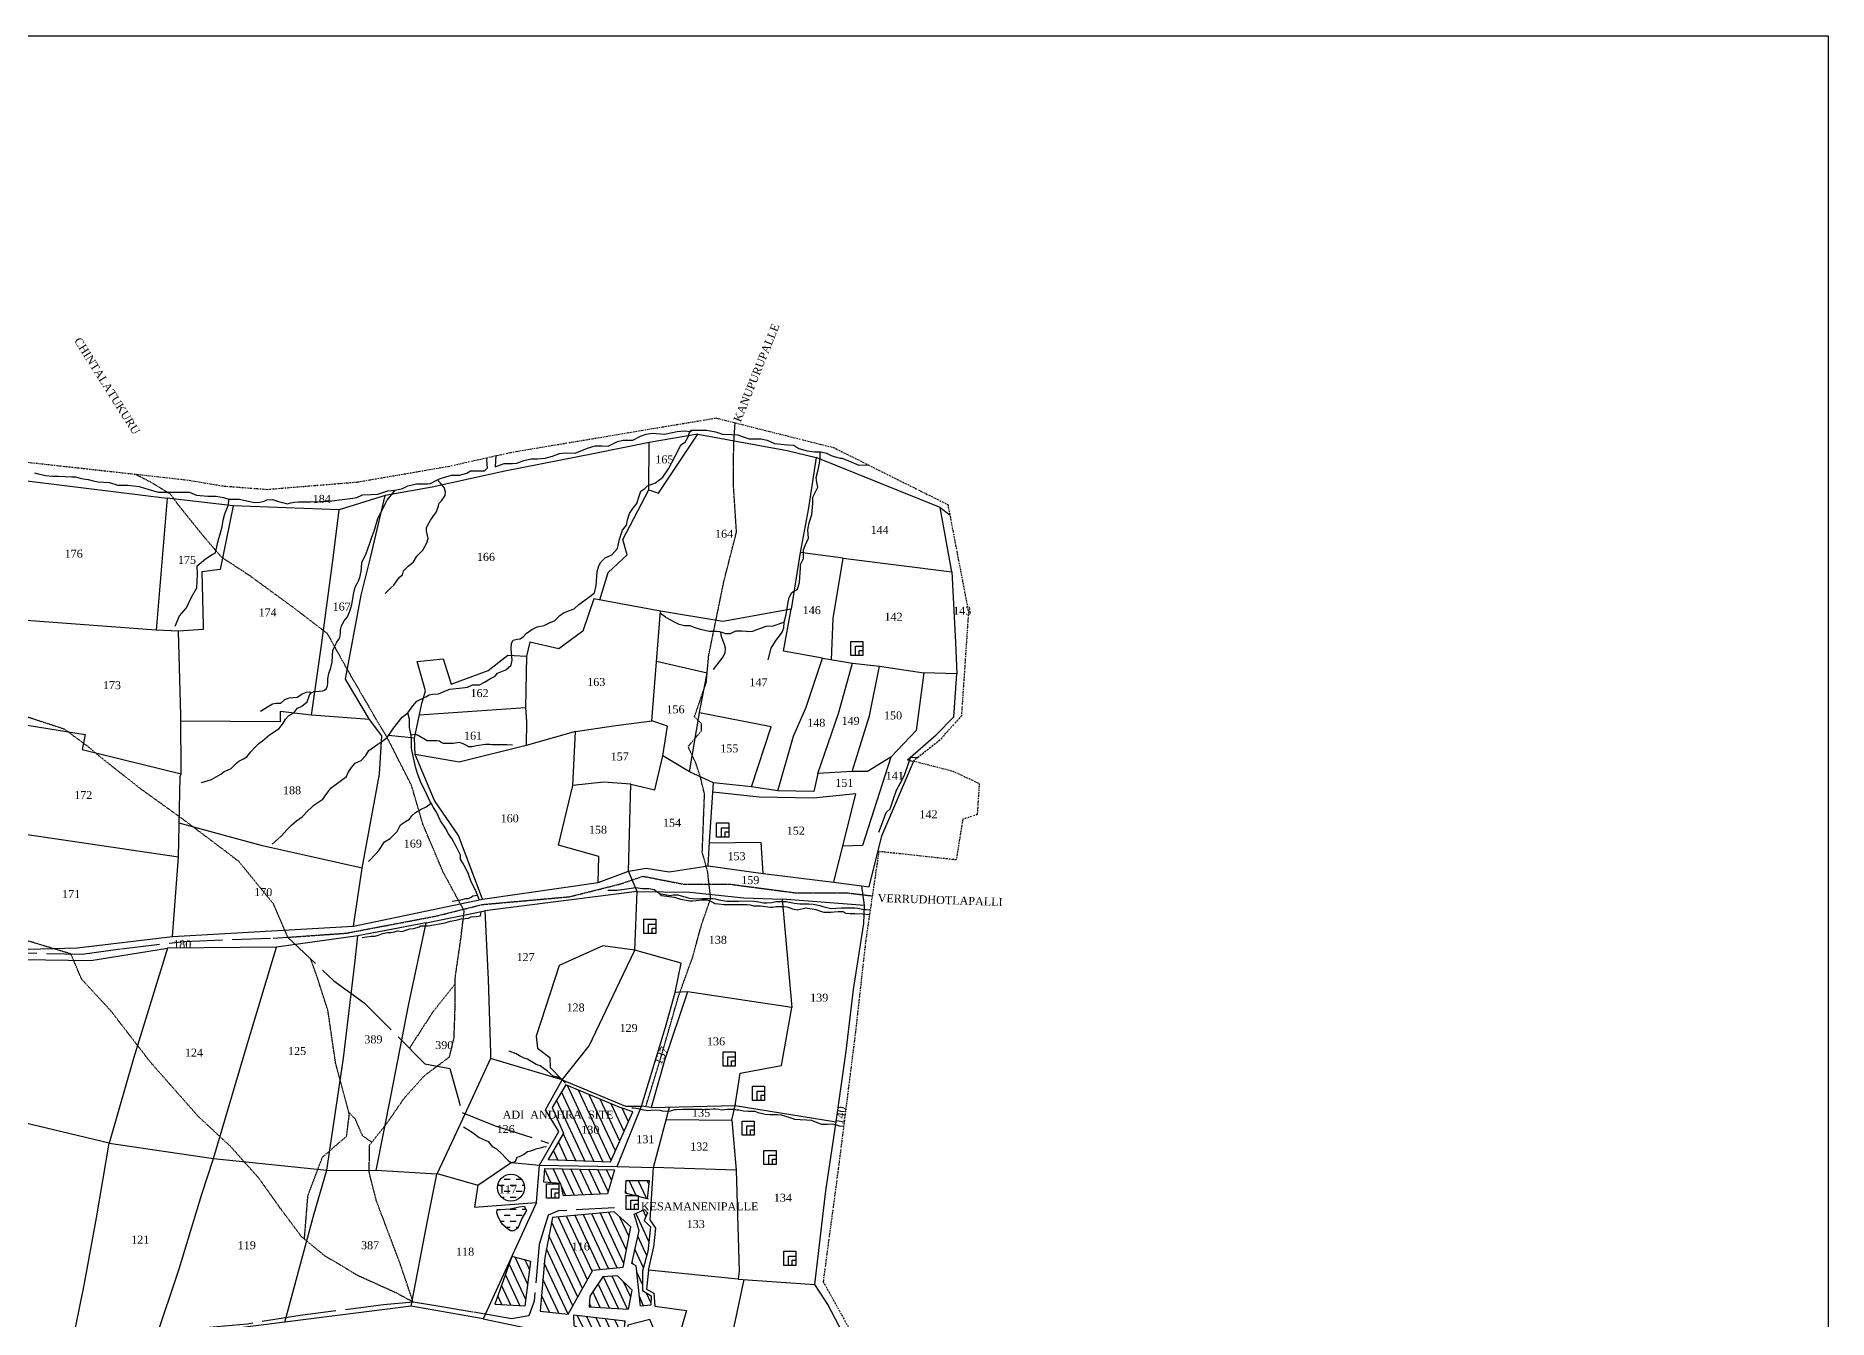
# Model space of a CAD drawing. Header units: millimetres. Extents: x 13 to 1625, y -988 to 841.
# Drawn here: x 1065 to 1625, y 440 to 841 of the extents above; entities that cross this region are included whole.
import ezdxf

# ---------------------------------------------------------------- set-up
doc = ezdxf.new("R2010")
doc.units = ezdxf.units.MM
doc.header["$MEASUREMENT"] = 0
for name, pattern in [('ACAD_ISO02W100', [15, 12, -3]), ('ACAD_ISO07W100', [3, 0, -3]), ('BORDER', [1.75, 0.5, -0.25, 0.5, -0.25, 0, -0.25])]:
    doc.linetypes.add(name, pattern=pattern)
for name, color, linetype in [('CARTTRACK', 30, 'ACAD_ISO02W100'), ('NALA', 4, 'Continuous'), ('SQUAREWELL', 5, 'Continuous'), ('SURVEY_BND', 7, 'Continuous'), ('SURVEY_NO', 7, 'Continuous'), ('TEXT', 7, 'Continuous'), ('VILLAGE_AREA', 1, 'Continuous'), ('WATER_BODY', 4, 'Continuous')]:
    doc.layers.add(name, color=color, linetype=linetype)
doc.layers.add('FOOTPATH', color=150, linetype='ACAD_ISO07W100', lineweight=30)
doc.layers.add('VILL_BOUNDARY', color=6, linetype='BORDER', lineweight=30)
doc.styles.get("Standard").update_dxf_attribs({"font": 'TIMES.TTF'})

msp = doc.modelspace()

# ---------------------------------------------------------------- hatches: boundary and pattern name
at = {"layer": 'VILLAGE_AREA'}
h = msp.add_hatch(dxfattribs=at)
h.set_pattern_fill('ANSI31', color=256, scale=20, angle=70, style=0)
h.paths.add_polyline_path([(1251.48, 504.76), (1247.19, 506.26), (1230.54, 513.18), (1226.31, 506.12), (1229.84, 498.1), (1225.07, 489.89), (1244.52, 489.19)])
h.paths.add_polyline_path([(1245.74, 486.66), (1224, 487.09), (1223.68, 482.81), (1228.98, 482.38), (1229.79, 478.48), (1243.55, 479.12)])
h.paths.add_polyline_path([(1256.57, 483.29), (1249.4, 483.34), (1249.24, 479.38), (1251.96, 478.65), (1253.2, 478.65), (1253.2, 478.32), (1255.98, 477.57)])
h.paths.add_polyline_path([(1250.9, 468.79), (1245.69, 473.47), (1226.34, 471.74), (1223.99, 459.2), (1222.55, 442.46), (1231.27, 441.49), (1239.02, 455.31), (1248.46, 456.19)])
h.paths.add_polyline_path([(1256.96, 468.86), (1255.01, 470.82), (1256.03, 473.23), (1255.13, 474.25), (1251.85, 472.83), (1253.42, 467.7), (1251.18, 457.41), (1252.51, 456.63), (1253.84, 444.08), (1257.1, 444.38), (1257.22, 447.21), (1254.54, 448.91), (1254.54, 454.93), (1256.2, 461.08)])
h.paths.add_polyline_path([(1251.23, 449.05), (1246.68, 453.55), (1242.14, 453.21), (1238.02, 447.14), (1237.88, 443.79), (1250.13, 443.12)])
h.paths.add_polyline_path([(1219.58, 457.99), (1213.68, 459.6), (1208.38, 444.65), (1217.81, 444.12)])
h.paths.add_polyline_path([(1249.13, 439.37), (1232.9, 441.19), (1233.09, 437.94), (1248.22, 430.62)])
h.paths.add_polyline_path([(1210.19, 501.93), (1245.31, 501.93), (1245.31, 505.77), (1210.19, 505.77)], flags=9)
h.paths.add_polyline_path([(1234.75, 497.22), (1241.55, 497.22), (1241.55, 501.03), (1234.75, 501.03)], flags=24)
h.paths.add_polyline_path([(1231.76, 460.77), (1238.56, 460.77), (1238.56, 464.58), (1231.76, 464.58)], flags=24)
h.paths.add_polyline_path([(1253.36, 473.29), (1290.52, 473.29), (1290.52, 477.12), (1253.36, 477.12)], flags=9)
at = {"layer": 'WATER_BODY'}
h = msp.add_hatch(dxfattribs=at)
h.set_pattern_fill('DASH', color=256, scale=15, style=0)
h.paths.add_polyline_path([(1209.22, 481.06, 1), (1217.63, 481.06, 1)])
h.paths.add_polyline_path([(1218.24, 473.89), (1217.58, 475.25), (1215.95, 475.03), (1213.14, 474.46), (1210.19, 474.28), (1209.09, 474.2), (1209.04, 473.18), (1209.35, 472.26), (1209.97, 470.86), (1210.58, 469.76), (1212.21, 468.31), (1213.31, 467.56), (1214.32, 467.56), (1215.6, 468.44), (1216.79, 471.47)])
h.paths.add_polyline_path([(1208.99, 478.59), (1215.8, 478.59), (1215.8, 482.4), (1208.99, 482.4)], flags=9)

# ---------------------------------------------------------------- linework, layer by layer
at = {"lineweight": 30}
msp.add_lwpolyline([(12.74, 841.04), (1624.87, 841.04), (1624.87, -987.63), (12.74, -987.63)], close=True, dxfattribs=at)
at = {"layer": 'CARTTRACK'}
for points in [[(1053.3, 554.54), (1079.52, 554.05), (1091.76, 555.71), (1111.33, 558.05), (1139.16, 559.03), (1143.66, 559.32), (1158.05, 545.74), (1167.56, 538.85), (1186.54, 519.8), (1194.27, 518.33), (1198.2, 504.6), (1208.47, 500.4), (1225.11, 495.02)], [(1245.8, 474.74), (1228.27, 473.83), (1225.01, 472.45), (1222.18, 463.27), (1220.67, 445.62), (1218.97, 440.98), (1213.68, 440.12), (1201.55, 442.2), (1191.21, 443.91), (1182.87, 445.3), (1173.63, 444.44), (1147.59, 441.12), (1131.12, 438.44), (1117.39, 437.21), (1106.28, 435.45), (1094.29, 427.32), (1079.76, 421.93), (1067.58, 419.58), (1053.39, 421.01), (1047.51, 421.17), (1027.78, 417.43), (1022.51, 415.14)]]:
    msp.add_lwpolyline(points, dxfattribs=at)
at = {"layer": 'FOOTPATH', "ltscale": 0.0005}
for points in [[(1255.56, 506.44), (1260.25, 521.73), (1265.79, 540.97), (1270.1, 552.87), (1272.95, 563.22), (1275.81, 571.49), (1274.87, 579.68), (1273.18, 585.9), (1273.88, 604.07), (1272.65, 609.21), (1271.19, 613.74), (1268.73, 618.89), (1272.96, 623.92), (1272.96, 626.07), (1270.73, 628.22), (1274.42, 638.9), (1275.2, 647.47), (1279.96, 670.67), (1283.87, 685.96), (1282.88, 701.19), (1283.01, 713.47), (1283.44, 720.11)], [(1182.87, 445.3), (1178.72, 457.55), (1171.41, 476.87), (1169.11, 485.89), (1169.27, 494.4), (1174.71, 501.27), (1180.16, 509.14), (1186.47, 516.16), (1194.22, 521.93), (1195.65, 527.95), (1195.94, 536.39), (1195.94, 546.27), (1197.81, 559.24), (1198.82, 567.54), (1192.22, 579.71), (1185.92, 594.6), (1182.33, 606.85), (1174.72, 621.79), (1170.58, 628.76), (1162.84, 642.07), (1156.09, 654.21), (1145.63, 662.23), (1131.72, 672.39), (1122.98, 678.12), (1117.1, 684.99), (1109.26, 694.76), (1107.2, 697.65), (1100.91, 701.54), (1095.96, 704.06)], [(1058.6, 629.47), (1073.86, 624.43), (1081.09, 619.1), (1085.32, 615.54), (1097.56, 605.87), (1110.68, 596.42), (1119.5, 589.81), (1128.29, 583.14), (1139.09, 569.91), (1143.66, 559.32), (1161.93, 560.6), (1190.18, 565.98), (1204.46, 569.56), (1231.67, 571.99), (1247.61, 575.99), (1254.65, 578.4), (1267.31, 575.92), (1281.8, 575.92), (1302.67, 573.16), (1318.13, 573.23), (1326.28, 572.26)], [(1182.87, 445.3), (1177.44, 448.23), (1165.5, 453.62), (1155.16, 459.83), (1148.05, 465.67), (1141.24, 474.78), (1134.58, 484.16), (1125.76, 493.99), (1115.77, 503.3), (1100.73, 520.36), (1088.46, 536.31), (1079.32, 546.2), (1075.94, 554.12), (1058.63, 559.34)], [(1148.9, 464.97), (1149.99, 478.55), (1154.54, 490.62), (1162.07, 497.15), (1162.93, 503.97), (1158.65, 519.95), (1156.24, 536.42), (1152.97, 546.64), (1150.85, 552.53)], [(1181.72, 524.63), (1189.23, 536.25), (1195.94, 544.64)], [(1169.92, 495.23), (1167.07, 497.29), (1164.81, 502.47), (1162.76, 504.59)]]:
    msp.add_lwpolyline(points, dxfattribs=at)
at = {"layer": 'NALA'}
for points in [[(1203.44, 571.15), (1202.44, 573.88), (1200.95, 576.68), (1200.11, 579.06), (1199.24, 580.99), (1198.3, 582.64), (1197.7, 583.69), (1197.7, 584.94), (1196.35, 587.69), (1194.96, 590.23), (1193.88, 591.69), (1192.99, 593.43), (1191.39, 595.74), (1190.11, 598.39), (1189.22, 599.91), (1188.46, 601.26), (1188.19, 601.67), (1186.61, 605.1), (1185.36, 607.48), (1184.36, 610.16), (1183.71, 612.16), (1182.93, 615.36), (1182.32, 618.45), (1182.32, 621.61), (1182.02, 623.43), (1181.76, 624.9), (1181.72, 627.45), (1181.24, 629.47), (1182.8, 631.67), (1184.06, 633.14), (1186.83, 634.44), (1187.87, 635.14), (1188.95, 635.31), (1190.82, 635.44), (1192.94, 636.39), (1194.28, 636.87), (1198.19, 637.23), (1199.88, 637.49), (1201.35, 638.18), (1203.61, 638.18), (1205.12, 639.09), (1207.07, 640.18), (1208.5, 640.91), (1209.2, 641.91), (1211.84, 642.9), (1213.49, 644.37), (1213.83, 645.93), (1213.53, 649.44), (1213.61, 651.2), (1214.06, 652.14), (1215.31, 652.53), (1216.25, 652.63), (1217.32, 653.36), (1218.14, 654.3), (1219.97, 655.48), (1221.55, 656.37), (1223.84, 656.8), (1225.66, 657.68), (1227.06, 658.23), (1228.71, 659.93), (1229.8, 660.69), (1231.75, 661.48), (1233.18, 662), (1234.59, 663.32), (1236.48, 664.66), (1238.09, 665.82), (1239.49, 666.94), (1240.01, 669.22), (1240.35, 673.48), (1240.9, 675.39), (1241.54, 676.6), (1242.85, 677.94), (1244.89, 678.82), (1246.68, 680.77), (1247.32, 683.69), (1248.24, 686.53), (1249.52, 688.15), (1249.85, 689.76), (1250.46, 691.73), (1251.5, 693.34), (1252.71, 694.89), (1253.48, 697.19), (1254, 698.77), (1255.27, 699.56), (1256.1, 700.41), (1258.56, 701.35), (1260.85, 703.09), (1262.65, 705.75), (1265.75, 711.69), (1266.48, 713.21), (1267.79, 714.06), (1268.77, 715.71), (1269.22, 717.04), (1269.68, 717.77), (1272.09, 717.84), (1274.62, 717.81), (1277.3, 717.29), (1279.52, 716.53), (1282.32, 716.47), (1284.18, 716.32), (1286.25, 715.65), (1287.8, 715.07), (1289.9, 715.1), (1291.45, 715.14), (1293.49, 714.71), (1295.77, 713.68), (1299.75, 713.21), (1301.82, 713.15), (1303.34, 712.08), (1305.96, 711.32), (1308.27, 711.05), (1310.22, 711.05), (1312.02, 710.59), (1313.39, 709.92), (1314.69, 709.44), (1316.28, 709.07), (1316.89, 709.07), (1317.65, 708.77), (1319.87, 707.76), (1322.12, 706.82), (1324.89, 707.02)], [(1208.74, 709.84), (1208.43, 706.36), (1209.33, 706.62), (1211.32, 707.39), (1213.88, 707.42), (1215.3, 707.52), (1217.39, 708.3), (1219.69, 708.81), (1221.67, 708.81), (1224.1, 709.02), (1226.35, 709.66), (1228.57, 710.49), (1230.38, 710.77), (1233.47, 710.66), (1237.36, 712.16), (1239.68, 712.89), (1241.82, 712.89), (1243.77, 712.8), (1246.74, 714.22), (1248.42, 714.63), (1250.25, 714.66), (1251.5, 714.69), (1253.9, 715.88), (1255.64, 716.51), (1257.5, 716.83), (1261.39, 716.6), (1265.36, 717.35), (1267.68, 717.61), (1269.45, 717.41), (1270.03, 717.78)], [(1293.78, 646.01), (1294.67, 649.65), (1296.07, 651.89), (1298.18, 654.63), (1298.62, 655.99), (1298.73, 657.82), (1299.34, 660.17), (1299.96, 664.07), (1300.36, 665.5), (1301.18, 667.06), (1302.89, 668.15), (1303.53, 670.19), (1303.84, 674.75), (1303.91, 675.81), (1304.76, 677.72), (1304.76, 680.37), (1305.34, 681.74), (1306.33, 684.1), (1306.19, 686.61), (1306.6, 688.86), (1307.35, 691.46), (1307.73, 694.93), (1307.69, 696.87), (1309.23, 699.98), (1308.99, 701.48), (1308.72, 703.04), (1309.33, 705.36), (1309.91, 708.02), (1309.98, 709.76), (1309.98, 710.64), (1309.98, 711.05)], [(1064.63, 704.44), (1065.71, 704.12), (1066.75, 703.95), (1068.03, 703.63), (1070.18, 703.46), (1072.11, 703.46), (1076.26, 703.2), (1077.44, 703.17), (1078.39, 702.91), (1079.76, 702.55), (1081.3, 702.39), (1082.96, 701.93), (1084.5, 701.7), (1088.03, 701.41), (1090.61, 700.66), (1093.72, 700.62), (1097.33, 700.2), (1099.98, 699.35), (1103.25, 698.4), (1107.01, 698.4), (1111.45, 698.4), (1113.02, 698.4), (1115.21, 697.49), (1118.74, 697.16), (1121.29, 697.16), (1123.6, 696.73), (1125.26, 696.27), (1127.06, 696.27), (1128.56, 696.27), (1131.44, 695.65), (1133.21, 695.19), (1134.97, 695.29), (1136.28, 695.59), (1137.13, 696.01), (1138.92, 696.11), (1140.82, 695.55), (1142.1, 695.23), (1143.66, 694.8), (1144.55, 695.1), (1145.85, 695.32), (1146.93, 695.42), (1150.78, 695.42), (1156.63, 695.65), (1160.69, 696.17), (1164.05, 696.57), (1165.26, 696.79), (1167.06, 697.64), (1169.74, 697.71), (1171.8, 697.81), (1171.8, 697.81), (1175, 698.88), (1177.24, 699.01), (1179.5, 699.6), (1181.23, 700.38), (1182.57, 700.74), (1183.95, 701), (1187.31, 701.07), (1188.26, 701.17), (1189.8, 702.02), (1191.07, 702.6), (1193.06, 703.22), (1194.84, 703.69), (1197.32, 703.69), (1199.61, 704.34), (1200.75, 705.06), (1203.53, 705.12), (1205.13, 705.12), (1206.05, 706.04), (1205.85, 708.46), (1206.05, 709.23)], [(1174.11, 666.8), (1175.68, 668.28), (1176.88, 669.35), (1177.78, 670.67), (1178.65, 671.91), (1179.58, 672.59), (1179.9, 673.86), (1181.35, 675.31), (1182.16, 675.97), (1183, 676.67), (1184.04, 678.47), (1185.9, 680.35), (1187.17, 682.55), (1187.58, 683.91), (1187, 686.32), (1187, 687.33), (1187.44, 688.19), (1188.25, 689.7), (1189.52, 691.43), (1190.13, 692.24), (1190.77, 694.13), (1191, 695.02), (1191.67, 695.77), (1192.89, 697.36), (1192.92, 698.54), (1192.57, 699.87), (1191.32, 701.35), (1190.43, 702.31)], [(1108.52, 656.59), (1109.9, 659.8), (1112.02, 662.23), (1113.72, 665.86), (1115.33, 668.52), (1115.51, 672.72), (1115.38, 675.43), (1117.95, 677.59), (1120.06, 678.92), (1121.08, 679.42), (1121.95, 683.21), (1122.73, 685.69), (1123.24, 687.62), (1123.56, 689.69), (1124.07, 691.66), (1125.08, 694.23), (1125.26, 695.47), (1125.26, 696.27)], [(1116.75, 607.74), (1119.85, 608.65), (1122.77, 610.28), (1123.85, 611.13), (1125.11, 611.65), (1125.98, 612.09), (1126.6, 612.67), (1127.68, 613.72), (1128.44, 614.4), (1129.84, 615.12), (1130.86, 615.71), (1132.15, 617.24), (1133.47, 618.76), (1134.61, 619.93), (1135.84, 620.74), (1137.94, 622.55), (1141.04, 624.61), (1142.21, 626.22), (1142.94, 627.53), (1143.96, 628.55), (1145.6, 629.43), (1146.77, 630.94), (1148.14, 631.53), (1149.72, 632.93), (1150.51, 635.03), (1151.01, 635.69), (1151.98, 636.1), (1153.47, 636.19), (1154.67, 636.31), (1155.22, 636.57), (1155.75, 637.12), (1156.07, 637.85), (1156.19, 638.73), (1156.19, 640.04), (1156.51, 641.71), (1157.12, 643.51), (1157.59, 645.29), (1157.62, 647.28), (1157.74, 648.93), (1158.35, 650.3), (1159.05, 651.5), (1159.55, 652.29), (1159.93, 653.05), (1160.16, 654.24), (1160.19, 655.44), (1160.45, 656.63), (1161.36, 658.23), (1162.38, 659.51), (1163.06, 661.26), (1163.76, 663.3), (1164.31, 667), (1164.72, 668.69), (1165.34, 669.86), (1165.83, 670.68), (1166.21, 671.76), (1166.65, 673.62), (1166.77, 674.79), (1166.86, 676.3), (1167.27, 677.38), (1168, 678.72), (1168.64, 680.38), (1169.43, 682.8), (1169.93, 684.35), (1170.69, 686.21), (1171.87, 690.22), (1174.76, 695.92), (1177.24, 699.01)], [(1298.73, 657.82), (1296.75, 657.09), (1295.2, 656.59), (1293.06, 656.48), (1291.32, 655.86), (1290.14, 655.36), (1288.83, 654.9), (1287.6, 654.74), (1286.85, 654.85), (1285.59, 654.98), (1283.58, 654.96), (1281.87, 654.15), (1280.52, 654.15), (1279.4, 654.56), (1278.62, 654.77), (1277.76, 654.88), (1276.45, 654.88), (1275.38, 654.88), (1272.65, 655.52), (1270.99, 656.03), (1269.36, 656.61), (1267.61, 656.61), (1265.98, 657.1), (1264.7, 657.69), (1263.14, 658.55), (1261.7, 659.38), (1260.12, 660.47)], [(1276.64, 643.04), (1279.53, 646.67), (1280.32, 648.19), (1280.44, 649.63), (1280.09, 650.81), (1279.18, 653.19), (1279.01, 654.66)], [(1135.22, 629.97), (1137.36, 631.37), (1138.94, 632.24), (1140.06, 632.46), (1141.55, 632.53), (1142.81, 633.58), (1144.11, 634.19), (1146.6, 634.33), (1148.12, 635.34), (1149.42, 635.96), (1150.5, 635.99), (1151.01, 635.69)], [(1138.82, 588.46), (1141.61, 590.97), (1143.57, 593.13), (1145.07, 594.55), (1146.4, 595.68), (1148.23, 596.91), (1149.92, 598.88), (1151.25, 600.01), (1151.89, 600.61), (1153.35, 601.64), (1154.68, 602.44), (1155.87, 604.23), (1157.17, 605.92), (1160.53, 608.4), (1162.09, 609.53), (1162.59, 610.85), (1163.65, 612.35), (1164.78, 613.71), (1166.61, 614.6), (1168.04, 616.13), (1169.04, 617.72), (1171.47, 619.47), (1173.1, 620.5), (1174.72, 621.79), (1176.68, 624.68), (1179.45, 628.11), (1181.24, 629.47)], [(1213.86, 619.35), (1212.16, 619.42), (1211.28, 619.45), (1210.11, 619.45), (1209.24, 619.45), (1208.5, 619.45), (1207.4, 619.45), (1206.8, 619.55), (1205.42, 619.59), (1202.61, 619.15), (1201.23, 618.85), (1200.16, 618.85), (1199.53, 619.25), (1198.52, 619.79), (1197.31, 620.19), (1195.39, 619.84), (1193.48, 619.84), (1192.37, 619.84), (1191.57, 620.18), (1191.14, 620.58), (1190.33, 620.75), (1189.43, 620.75), (1188.39, 620.75), (1187.22, 620.75), (1184.44, 622.35), (1183.66, 622.66), (1182.17, 622.52)], [(1328.34, 592.19), (1329.32, 594.86), (1330.66, 598.34), (1331.83, 599.44), (1332.93, 602.59), (1333.83, 605.33), (1334.97, 607.33), (1336.38, 609.99), (1337.6, 613.61), (1338.27, 615.49), (1340.7, 615.65)], [(1168.89, 582.95), (1171.29, 585.52), (1172.18, 586.49), (1173.87, 589.1), (1175.73, 590.2), (1177.85, 592.37), (1178.95, 594.48), (1180.47, 595.5), (1181.7, 596.21), (1182.46, 597.31), (1183.6, 598.32), (1185.17, 599.25), (1186.94, 600.06), (1188.46, 601.26)], [(1195.1, 570.61), (1197.72, 570.98), (1199.27, 571.41), (1200.2, 571.47), (1200.99, 571.9), (1201.49, 572.23), (1202.94, 572.52)], [(1259.73, 573.02), (1258.1, 574.13), (1256.56, 574.5), (1254.55, 574.5), (1252.38, 574.72), (1246.57, 573.91), (1243.67, 573.91)], [(1325.4, 566.29), (1323.24, 566.52), (1320.86, 566.66), (1319.41, 566.66), (1318.17, 566.73), (1317.21, 567.27), (1316.57, 567.27), (1315.58, 567.27), (1314.33, 567.16), (1313.3, 567.02), (1311.28, 567.02), (1310.5, 567.3), (1308.73, 567.9), (1305.57, 568.44), (1302.94, 567.83), (1301.35, 568.15), (1300.74, 568.4), (1299.71, 568.75), (1298.79, 568.86), (1296.95, 568.86), (1296.17, 568.79), (1295.24, 568.65), (1294.43, 568.65), (1291.32, 569.01), (1289.3, 569.01), (1288.27, 569.32), (1287.17, 569.43), (1285.61, 569.43), (1284.68, 569.43), (1283.62, 569.43), (1280.64, 569.43), (1280.04, 569.5), (1278.23, 569.64), (1277.23, 569.82), (1276.27, 570.25), (1275.53, 570.71), (1274.5, 570.92), (1273.61, 570.92), (1273.08, 570.88), (1271.27, 570.74), (1270.17, 570.57), (1269.32, 570.57), (1266.52, 571.1), (1264.53, 571.73), (1260.48, 572.31), (1259.73, 573.02), (1263.1, 572.41), (1264.06, 572.59), (1265.52, 572.59), (1267.26, 572.09), (1267.79, 571.99), (1269.1, 571.56), (1271.69, 571.31), (1273.29, 571.49), (1275.17, 571.49), (1276.45, 571.49), (1277.3, 571.35), (1278.4, 571.07), (1280.81, 570.64), (1284.5, 570.64), (1287.3, 570.68), (1289.4, 570.64), (1290.82, 570.39), (1292.27, 570.07), (1293.33, 570.07), (1294.86, 570.18), (1296.14, 570.46), (1299.38, 570.5), (1301.94, 569.97), (1303.6, 569.75), (1305.34, 569.75), (1306.48, 569.75), (1307.79, 569.65), (1309.88, 569.29), (1310.88, 568.94), (1311.66, 568.73), (1313.4, 568.27), (1316.68, 568.55), (1317.67, 568.55), (1319.69, 568.55), (1320.79, 568.55), (1321.75, 568.41), (1323.7, 568.02), (1324.41, 568.02), (1325.64, 567.93)], [(1166.95, 559.27), (1168.36, 559.46), (1169.72, 559.71), (1170.88, 559.71), (1172.07, 559.95), (1173.13, 560.36), (1173.83, 560.65), (1174.81, 560.79), (1175.87, 560.84), (1177.11, 561.01), (1177.9, 561.36), (1179.43, 561.15), (1181.19, 561.79), (1181.78, 561.98), (1183.03, 562.04), (1184.71, 562.55), (1185.3, 562.88), (1187.53, 562.93), (1189.37, 563.26), (1192.87, 563.8), (1194.42, 564.32), (1196.26, 564.62), (1197.83, 565.05), (1199.13, 565.16), (1200.16, 565.24), (1200.97, 565.67), (1200.97, 565.67), (1202.52, 565.83), (1203.87, 566.02), (1204.14, 567.27)], [(1230.44, 513.77), (1229.36, 514.78), (1227.92, 515.57), (1226.55, 515.93), (1226.55, 515.93), (1224.81, 517.45), (1224.81, 517.45), (1222.5, 519.18), (1221.27, 519.61), (1220.41, 520.12), (1218.53, 521.2), (1217.59, 521.56), (1216.08, 522.28), (1214.99, 522.86), (1212.83, 523.72)], [(1317.32, 500.2), (1316.03, 500.27), (1314.08, 500.87), (1312.33, 500.79), (1310.55, 500.85), (1309.74, 501.15), (1308.38, 501.68), (1307.41, 502.04), (1305.77, 502.2), (1303.71, 502.24), (1302.14, 502.41), (1301.25, 502.69), (1300.27, 503.01), (1299.3, 503.35), (1297.89, 503.74), (1296.56, 503.85), (1295.15, 503.85), (1294.42, 503.85), (1292.83, 503.96), (1292, 504.14), (1290.6, 504.45), (1289.69, 504.89), (1288.87, 504.89), (1288, 504.89), (1287.6, 504.89), (1286.07, 504.99), (1284.6, 505.27), (1283.96, 505.32), (1283.15, 505.45), (1282.03, 505.47), (1281.05, 505.47), (1280.08, 505.36), (1279.16, 505.32), (1278.25, 505.47), (1277.33, 505.59), (1276.57, 505.59), (1275.48, 505.53), (1274.57, 505.38), (1272.38, 505.53), (1271.09, 505.46), (1270.03, 505.46), (1269.46, 505.46), (1268.07, 505.45), (1267.14, 505.45), (1264.97, 505.43), (1264.48, 505.36), (1263.11, 504.94), (1261.9, 504.85), (1260.8, 504.99), (1259.99, 505.21), (1258.41, 505.24), (1257.11, 505.14), (1256.06, 505.08), (1254.42, 505.35), (1253.29, 505.7), (1251.65, 505.87), (1251.14, 505.92)], [(1198.62, 500.1), (1201.33, 498.46), (1203.53, 496.73), (1203.53, 496.73), (1206.29, 495.45), (1207.57, 493.97), (1208.9, 493.2), (1210.58, 491.62), (1211.86, 490.24), (1212.68, 489.42), (1213.5, 488.96), (1214.87, 489.25), (1215.39, 490.56), (1216.1, 490.76), (1217.37, 491.45), (1218.61, 492.38), (1219.58, 492.54), (1220.41, 492.94), (1221.64, 493.3), (1222.62, 493.48), (1223.56, 493.88), (1224.54, 493.98)]]:
    msp.add_lwpolyline(points, dxfattribs=at)
at = {"layer": 'SQUAREWELL'}
for points in [[(1319.54, 651.78), (1323.34, 651.78), (1323.34, 647.34), (1319.54, 647.34)], [(1321.05, 650.25), (1323.34, 650.25), (1323.34, 647.34), (1321.05, 647.34)], [(1322.19, 648.98), (1323.34, 648.98), (1323.34, 647.34), (1322.19, 647.34)], [(1277.67, 595.07), (1281.47, 595.07), (1281.47, 590.63), (1277.67, 590.63)], [(1279.17, 593.54), (1281.47, 593.54), (1281.47, 590.63), (1279.17, 590.63)], [(1280.32, 592.28), (1281.47, 592.28), (1281.47, 590.63), (1280.32, 590.63)], [(1254.87, 564.97), (1258.66, 564.97), (1258.66, 560.53), (1254.87, 560.53)], [(1256.37, 563.44), (1258.66, 563.44), (1258.66, 560.53), (1256.37, 560.53)], [(1257.52, 562.18), (1258.66, 562.18), (1258.66, 560.53), (1257.52, 560.53)], [(1279.69, 523.53), (1283.49, 523.53), (1283.49, 519.09), (1279.69, 519.09)], [(1281.19, 522), (1283.49, 522), (1283.49, 519.09), (1281.19, 519.09)], [(1282.34, 520.74), (1283.49, 520.74), (1283.49, 519.09), (1282.34, 519.09)], [(1288.87, 512.77), (1292.66, 512.77), (1292.66, 508.32), (1288.87, 508.32)], [(1290.37, 511.24), (1292.66, 511.24), (1292.66, 508.32), (1290.37, 508.32)], [(1291.52, 509.97), (1292.66, 509.97), (1292.66, 508.32), (1291.52, 508.32)], [(1285.64, 501.9), (1289.43, 501.9), (1289.43, 497.46), (1285.64, 497.46)], [(1287.14, 500.37), (1289.43, 500.37), (1289.43, 497.46), (1287.14, 497.46)], [(1288.29, 499.1), (1289.43, 499.1), (1289.43, 497.46), (1288.29, 497.46)], [(1292.44, 492.72), (1296.24, 492.72), (1296.24, 488.28), (1292.44, 488.28)], [(1293.94, 491.2), (1296.24, 491.2), (1296.24, 488.28), (1293.94, 488.28)], [(1295.09, 489.93), (1296.24, 489.93), (1296.24, 488.28), (1295.09, 488.28)], [(1224.56, 482.23), (1228.35, 482.23), (1228.35, 477.79), (1224.56, 477.79)], [(1226.06, 480.7), (1228.35, 480.7), (1228.35, 477.79), (1226.06, 477.79)], [(1227.21, 479.44), (1228.35, 479.44), (1228.35, 477.79), (1227.21, 477.79)], [(1249.4, 478.65), (1253.2, 478.65), (1253.2, 474.21), (1249.4, 474.21)], [(1250.9, 477.12), (1253.2, 477.12), (1253.2, 474.21), (1250.9, 474.21)], [(1252.05, 475.86), (1253.2, 475.86), (1253.2, 474.21), (1252.05, 474.21)], [(1298.63, 461.17), (1302.43, 461.17), (1302.43, 456.73), (1298.63, 456.73)], [(1300.13, 459.64), (1302.43, 459.64), (1302.43, 456.73), (1300.13, 456.73)], [(1301.28, 458.38), (1302.43, 458.38), (1302.43, 456.73), (1301.28, 456.73)]]:
    msp.add_lwpolyline(points, close=True, dxfattribs=at)
at = {"layer": 'SURVEY_BND'}
for points in [[(1241.16, 664.75), (1243.83, 673.35), (1249.69, 678.87), (1248.33, 683.63), (1256.5, 699.13), (1256.56, 713.91), (1239.57, 710.54), (1211.54, 705.03), (1188.78, 699.99), (1174.12, 697.35)], [(1256.5, 699.13), (1259.55, 698.14), (1271.78, 716.57), (1256.56, 713.91)], [(1271.78, 716.57), (1299.72, 711.42), (1308.8, 709.23), (1306.28, 692.88), (1303.72, 679.52), (1300.99, 661.89), (1279.56, 658.02), (1260.11, 661.24)], [(1351.1, 673.5), (1347.49, 693.6), (1308.8, 709.23)], [(1038.45, 704.89), (1106.07, 696.53), (1102.63, 655.28), (1056.47, 658.72), (1037.4, 659.57)], [(1126.66, 694.15), (1106.07, 696.53)], [(1169.23, 627.4), (1161.72, 640.03), (1166.65, 666.23), (1169.58, 677.9), (1174.12, 697.35), (1159.75, 692.91)], [(1151.14, 628.69), (1154.19, 650.57), (1157.9, 677.8), (1159.75, 692.91), (1126.66, 694.15), (1122.62, 674.3), (1116.86, 673.55), (1117.3, 656.68), (1117.3, 655.5), (1109.53, 655)], [(1347.49, 693.6), (1350.48, 691.39)], [(1317.14, 677.8), (1303.72, 679.52)], [(1313.52, 646.05), (1314.05, 658.91), (1317.14, 677.8), (1351.1, 673.5), (1352.25, 651.48), (1352.69, 641.64)], [(1233.57, 623.65), (1245.49, 625.43), (1257.47, 626.99), (1260.11, 661.24), (1239.33, 665.09), (1235.88, 655.02), (1228.36, 649.47), (1219.36, 651.5), (1218.23, 647.17)], [(1310.75, 646.52), (1298.54, 648.73), (1300.99, 661.89)], [(1053.89, 626.98), (1080.45, 622.73), (1079.45, 618.04), (1110.4, 610.42), (1110.28, 628.6), (1109.53, 655), (1102.63, 655.28)], [(1183.24, 621.56), (1185.58, 632.4), (1186.69, 636.33), (1184.14, 645.54), (1192.26, 646.39), (1194.72, 638.41), (1206.33, 642.71), (1212.49, 647.46), (1218.23, 647.17), (1217.94, 631.05), (1184.78, 628.7)], [(1269.21, 611.06), (1272.38, 630.14), (1274.69, 641.86), (1258.9, 645.49)], [(1309.24, 610.47), (1308, 604.92), (1296.83, 605.06), (1301.66, 622.22), (1305.63, 631.23), (1310.75, 646.52), (1320.06, 644.94)], [(1320.02, 611.18), (1309.24, 610.47), (1315.73, 629.22), (1320.06, 644.94), (1328.58, 644.09)], [(1332.05, 615.6), (1324.77, 611.18), (1320.02, 611.18), (1325.37, 628.51), (1328.58, 644.09), (1342.37, 642)], [(1314.23, 576.53), (1325.29, 575.12), (1329.31, 591.03), (1339.11, 614.14), (1337.3, 614.82), (1346.28, 622.57), (1351.77, 628.22), (1352.69, 641.64), (1342.37, 642), (1340.02, 623.91), (1332.05, 615.6), (1323.22, 587.97), (1317.05, 587.75)], [(1166.93, 580.87), (1172.35, 610.33), (1173.05, 622.3), (1169.23, 627.4), (1151.14, 628.69), (1141.29, 629.89), (1141.29, 626.62), (1110.29, 626.85)], [(1217.94, 631.05), (1218.24, 626.75), (1218.19, 619.24), (1197.2, 614.02), (1183.54, 616.42)], [(1296.83, 605.06), (1288.54, 606.37), (1294.73, 625.09), (1272.27, 629.46)], [(1164.28, 562.79), (1204.52, 571.28), (1197, 591.1), (1189.58, 602.09), (1183.54, 616.42), (1183.24, 621.56), (1175.15, 622.41)], [(1204.52, 571.28), (1240.67, 576.46), (1240.87, 584.58), (1228.29, 588.06), (1232.75, 606.72), (1233.57, 623.65), (1218.19, 619.24)], [(1250.82, 607.21), (1258.32, 605.41), (1260.85, 616.05), (1262.35, 625.28), (1257.47, 626.99)], [(1250.16, 579.97), (1255.61, 580.96), (1262.81, 579.75), (1275.05, 581.67), (1275.43, 589.12), (1276.68, 607.54), (1269.21, 611.06), (1260.85, 616.05)], [(1109.56, 584.36), (1110.04, 609.57), (1110.4, 610.42)], [(1240.67, 576.46), (1250.16, 579.97), (1250.82, 607.21), (1242.36, 607.81), (1232.75, 606.72)], [(1288.54, 606.37), (1276.68, 607.54)], [(1292.16, 579.25), (1314.23, 576.53), (1321.19, 604.19), (1307.85, 602.8), (1290.92, 603.1), (1276.48, 604.62)], [(1039.62, 554.93), (1077.92, 555.97), (1107.67, 559.58), (1109.56, 584.36), (1039.74, 594.7)], [(1107.67, 559.58), (1164.28, 562.79), (1166.93, 580.87), (1135.83, 587.9), (1109.76, 594.98)], [(1275.05, 581.67), (1292.16, 579.25), (1291.55, 588.95), (1275.41, 588.69)], [(1252.88, 573.64), (1250.16, 579.97)], [(1252.07, 555.3), (1252.88, 573.64), (1205.21, 567.57)], [(1252.88, 573.64), (1269.32, 573.42), (1286.2, 571.63), (1298.12, 571.24), (1301.19, 537.39), (1268.57, 542.23), (1264.7, 542.01), (1266.55, 551.19), (1252.07, 555.3)], [(1283.5, 506.71), (1315.03, 501.6), (1318.12, 523.68), (1320.37, 542.98), (1323.6, 563.63), (1323.82, 569.29), (1298.12, 571.24)], [(1323.82, 569.29), (1323.05, 575.41)], [(1186.92, 563.88), (1205.21, 567.57), (1206.29, 546.14), (1207.07, 523.15), (1207.07, 521.39), (1196.43, 498.46), (1190.25, 485.28), (1171.33, 486.45)], [(1155.88, 486.55), (1171.33, 486.45), (1175.95, 510.08), (1181.43, 538.04), (1186.92, 563.88), (1165.63, 559.79)], [(1001.94, 558.65), (1039.58, 552.66), (1082.14, 552.1), (1106.17, 555.91), (1095.51, 521.45), (1087.87, 495.01), (1053.48, 503.19), (1028.5, 507.57), (1002.05, 514)], [(1087.87, 495.01), (1120.5, 490.14), (1131.12, 526.16), (1140.13, 556.28), (1106.17, 555.91)], [(1120.5, 490.14), (1155.88, 486.55), (1161.06, 521.53), (1164.69, 551.16), (1165.63, 559.79), (1140.13, 556.28)], [(1229.36, 514.78), (1237.89, 525.4), (1247.46, 545.51), (1252.07, 555.3), (1242.12, 556.64), (1228.48, 550.53), (1221.3, 528.4), (1221.69, 524.62), (1225.56, 521.76), (1225.65, 518.57), (1229.36, 514.78)], [(1229.36, 514.78), (1249.23, 506.57), (1254.21, 506.49), (1261.71, 531.22), (1264.7, 542.01)], [(1268.57, 542.23), (1261.34, 520.77), (1257.24, 506.11), (1254.21, 506.49)], [(1257.24, 506.11), (1283.5, 506.71), (1285.01, 516.83), (1297.91, 519.21), (1301.19, 537.39)], [(1190.36, 485.51), (1203.07, 481.89), (1213.5, 488.96), (1222.37, 488.1), (1228.37, 498.62), (1224.2, 505.39), (1229.36, 514.78), (1207.07, 521.39)], [(1222.37, 488.1), (1246.6, 487.67), (1254.21, 506.49)], [(1246.6, 487.67), (1257.91, 487.42), (1262.98, 506.24)], [(1261.94, 502.36), (1282.41, 502.14), (1283.57, 507.18)], [(1282.41, 502.14), (1283.76, 486.57), (1257.91, 487.42)], [(1283.76, 486.57), (1284.73, 454.94), (1284.35, 452.51), (1308.31, 450.77), (1311.72, 480.09), (1315.03, 501.6)], [(1102.53, 433.88), (1076.18, 431.1), (1080.07, 450.58), (1083.9, 471.6), (1087.87, 495.01)], [(1142.8, 439.07), (1102.53, 433.88), (1109.74, 455.69), (1116.84, 479.02), (1120.5, 490.14)], [(1203.07, 481.89), (1201.99, 475.01), (1221.41, 476.46), (1222.37, 488.1)], [(1284.35, 452.51), (1256.33, 455.26), (1258.06, 462.55), (1258.64, 468.38), (1256.92, 470.98), (1257.91, 487.42)], [(1182.2, 444.02), (1142.8, 439.07), (1151.96, 473.03), (1155.88, 486.55)], [(1204.75, 440.12), (1182.2, 444.02), (1187.31, 470.69), (1190.25, 485.28)], [(1221.41, 476.46), (1204.75, 440.12), (1220.11, 436.89), (1232.39, 436.97), (1249.5, 427.74)], [(1256.33, 455.26), (1255.77, 449.32), (1258.09, 448.13), (1258.39, 444.08), (1268.22, 442.65), (1265.96, 434.91), (1259.04, 434.44), (1256.78, 439.86), (1249.93, 438.13), (1249.5, 427.74), (1278.45, 415.97), (1283.49, 439.13), (1286.26, 452.37)], [(1278.45, 415.97), (1302.04, 405.85), (1299.94, 384.92), (1328.45, 375.64), (1347.51, 381.96), (1335.68, 402.13), (1324.21, 422.04), (1312.38, 444.53), (1308.31, 450.77)]]:
    msp.add_lwpolyline(points, dxfattribs=at)
at = {"layer": 'VILL_BOUNDARY'}
msp.add_lwpolyline([(1025.71, 711.87), (1112.15, 702.26), (1123.86, 700.33), (1137.21, 699.31), (1165.49, 701.61), (1193.85, 706.49), (1213.23, 710.84), (1277.45, 721.62), (1314.19, 712.36), (1349.87, 694.54), (1356.32, 660.99), (1354.13, 628.56), (1347.34, 620.9), (1339.14, 614.42), (1351.4, 611.27), (1359.69, 607.39), (1359.06, 597.64), (1354.56, 596.2), (1352.48, 583.51), (1328.32, 586.12), (1324.23, 558.39), (1321.03, 529.72), (1315.66, 486.99), (1310.93, 451.67), (1337.27, 404.36)], dxfattribs=at)
at = {"layer": 'VILLAGE_AREA'}
for points in [[(1244.52, 489.19), (1251.48, 504.76), (1247.19, 506.26), (1230.54, 513.18), (1226.31, 506.12), (1229.84, 498.1), (1225.07, 489.89), (1244.52, 489.19)], [(1245.74, 486.66), (1243.55, 479.12), (1229.79, 478.48), (1228.98, 482.38), (1223.68, 482.81), (1224, 487.09), (1245.74, 486.66)], [(1256.41, 477.46), (1249.24, 479.38), (1249.4, 483.34), (1256.57, 483.29), (1255.98, 477.57)], [(1231.27, 441.49), (1239.02, 455.31), (1248.46, 456.19), (1250.9, 468.79), (1245.69, 473.47), (1226.34, 471.74), (1223.99, 459.2), (1222.55, 442.46), (1231.27, 441.49)], [(1257.22, 447.21), (1257.1, 444.38), (1253.84, 444.08), (1252.51, 456.63), (1251.18, 457.41), (1253.42, 467.7), (1251.85, 472.83), (1255.13, 474.25), (1256.03, 473.23), (1255.01, 470.82), (1256.96, 468.86), (1256.2, 461.08), (1254.54, 454.93), (1254.54, 448.91), (1257.22, 447.21)], [(1208.38, 444.65), (1217.81, 444.12), (1219.58, 457.99), (1213.68, 459.6), (1208.38, 444.65)], [(1237.88, 443.79), (1250.13, 443.12), (1251.23, 449.05), (1246.68, 453.55), (1242.14, 453.21), (1238.02, 447.14), (1237.88, 443.79)], [(1248.22, 430.62), (1249.13, 439.37), (1232.9, 441.19), (1233.09, 437.94), (1248.22, 430.62)]]:
    msp.add_lwpolyline(points, dxfattribs=at)
at = {"layer": 'WATER_BODY'}
msp.add_lwpolyline([(1218.24, 473.89), (1216.79, 471.47), (1215.6, 468.44), (1214.32, 467.56), (1213.31, 467.56), (1212.21, 468.31), (1210.58, 469.76), (1209.97, 470.86), (1209.35, 472.26), (1209.04, 473.18), (1209.09, 474.2), (1210.19, 474.28), (1213.14, 474.46), (1215.95, 475.03), (1217.58, 475.25), (1218.24, 473.89)], dxfattribs=at)
msp.add_circle((1213.42, 481.06), 4.21, dxfattribs=at)

# ---------------------------------------------------------------- texts
at = {"layer": 'SURVEY_NO'}
for s, p in [('165', (1258.51, 707.43)), ('184', (1151.48, 695.07)), ('164', (1277.18, 684.17)), ('144', (1325.73, 685.39)), ('176', (1074, 677.94)), ('175', (1109.39, 676.02)), ('166', (1202.76, 676.96)), ('174', (1134.57, 659.59)), ('167', (1157.7, 661.43)), ('146', (1304.54, 660.31)), ('142', (1330.09, 658.23)), ('143', (1351.54, 660.13)), ('173', (1085.94, 636.87)), ('163', (1237.24, 637.86)), ('147', (1287.9, 637.77)), ('162', (1200.77, 634.37)), ('156', (1261.99, 629.33)), ('148', (1305.95, 625.11)), ('149', (1316.67, 625.7)), ('150', (1329.93, 627.41)), ('161', (1198.74, 621.1)), ('157', (1244.56, 614.57)), ('155', (1278.77, 617.11)), ('141', (1330.48, 608.53)), ('172', (1076.97, 602.52)), ('188', (1142.19, 604.02)), ('151', (1314.71, 606.32)), ('160', (1210.18, 595.25)), ('158', (1237.75, 591.69)), ('154', (1260.9, 593.88)), ('152', (1299.57, 591.39)), ('142', (1341.01, 596.51)), ('169', (1179.93, 587.35)), ('153', (1281.05, 583.41)), ('159', (1285.34, 575.94)), ('171', (1073.2, 571.57)), ('170', (1133.2, 572.19)), ('180', (1107.91, 555.91)), ('127', (1215.15, 551.87)), ('138', (1275.21, 557.28)), ('128', (1230.76, 536.13)), ('139', (1306.87, 539.19)), ('129', (1247.33, 529.72)), ('389', (1167.62, 526.16)), ('390', (1189.75, 524.38)), ('136', (1274.64, 525.56)), ('124', (1111.57, 522.01)), ('125', (1143.77, 522.52)), ('ADI  ANDHRA  SITE', (1210.83, 502.63)), ('135', (1269.98, 503.25)), ('126', (1208.92, 498.13)), ('130', (1235.38, 497.9)), ('131', (1252.58, 494.97)), ('132', (1269.4, 492.68)), ('117', (1209.62, 479.27)), ('KESAMANENIPALLE', (1254, 473.98)), ('134', (1295.52, 476.67)), ('133', (1268.3, 468.45)), ('121', (1094.79, 463.59)), ('119', (1128.06, 461.83)), ('387', (1166.58, 461.84)), ('118', (1196.27, 459.82)), ('116', (1232.39, 461.45))]:
    msp.add_text(s, height=2.5, dxfattribs=at).set_placement(p)
for s, rotation, p in [('137', 66.407, (1260.36, 519.22)), ('140', 79.6866, (1317.07, 500.64))]:
    msp.add_text(s, height=2.5, rotation=rotation, dxfattribs=at).set_placement(p)
at = {"layer": 'TEXT'}
for s, rotation, p in [('KANUPURUPALLE', 68.1218, (1285.15, 720.12)), ('CHINTALATUKURU', 302.2498, (1076.87, 745.76)), ('VERRUDHOTLAPALLI', 358.1796, (1327.94, 570.36))]:
    msp.add_text(s, height=2.5, rotation=rotation, dxfattribs=at).set_placement(p)

doc.saveas('drawing.dxf')
